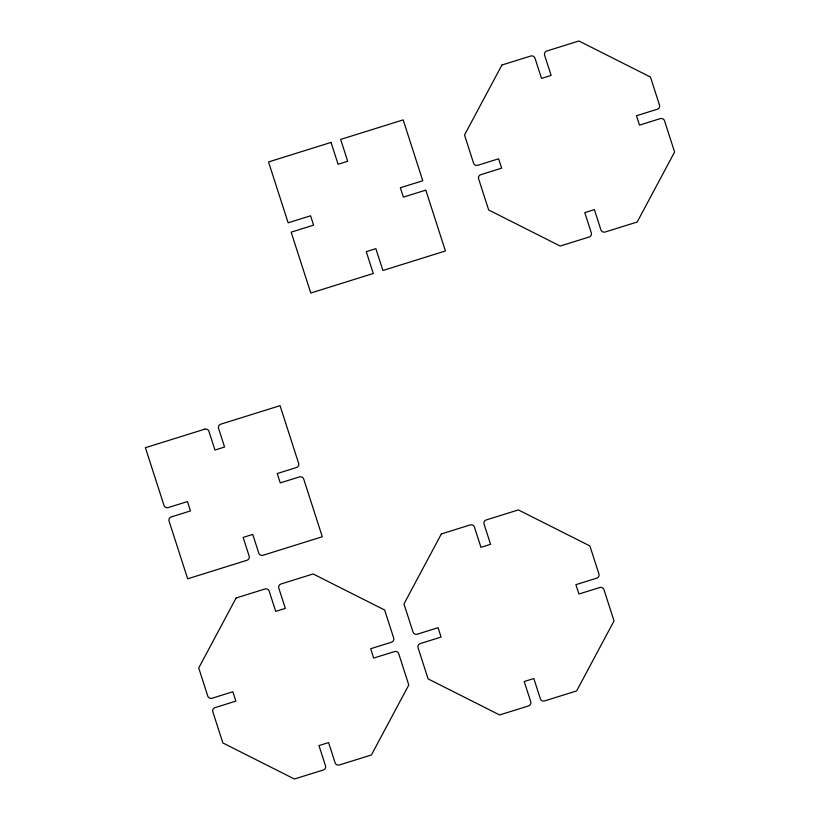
<?xml version="1.0" encoding="UTF-8"?>
<svg xmlns="http://www.w3.org/2000/svg" width="820" height="820" viewBox="0 0 820 820"><rect width="100%" height="100%" fill="white"/><g stroke="black" fill="none" stroke-linecap="round" stroke-linejoin="round"><path stroke-width="1.23" d="M501.912 65.016L464.53 135.013L473.57 163.18A3.362 3.28 -7.1 0 0 477.804 165.291L498.621 158.793L501.645 168.161L480.817 174.66A3.362 3.28 -7.1 0 0 478.613 178.78L488.669 209.992L560.183 246.031L589.119 237.031A3.362 3.28 -7.1 0 0 591.312 232.89L584.773 212.616L594.387 209.612L600.927 229.897A3.362 3.28 -7.1 0 0 605.139 232.009L637.201 222.015L674.593 152.018L664.518 120.735A3.362 3.28 -7.1 0 0 660.305 118.613L639.487 125.111L636.463 115.753L657.291 109.255A3.362 3.28 -7.1 0 0 659.495 105.124L650.455 77.039L578.93 41L546.797 51.014A3.362 3.28 -7.1 0 0 544.603 55.145L551.132 75.409L541.518 78.412L534.978 58.138A3.362 3.28 -7.1 0 0 530.776 56.016L501.912 65.016M236.119 597.985L198.727 667.982L207.788 696.139A3.362 3.28 -7.1 0 0 212.001 698.261L232.829 691.762L235.842 701.131L215.014 707.629A3.362 3.28 -7.1 0 0 212.821 711.75L222.866 742.961L294.39 779L323.316 770A3.362 3.28 -7.1 0 0 325.509 765.859L318.98 745.585L328.594 742.582L335.134 762.856A3.362 3.28 -7.1 0 0 339.337 764.978L371.398 754.984L408.79 684.987L398.725 653.704A3.362 3.28 -7.1 0 0 394.512 651.582L373.684 658.081L370.671 648.722L391.499 642.224A3.362 3.28 -7.1 0 0 393.692 638.093L384.652 610.008L313.127 573.969L281.004 583.983A3.362 3.28 -7.1 0 0 278.8 588.114L285.339 608.378L275.715 611.382L269.185 591.107A3.362 3.28 -7.1 0 0 264.973 588.986L236.119 597.985M441.355 533.933L403.973 603.93L413.034 632.087A3.362 3.28 -7.1 0 0 417.247 634.208L438.064 627.71L441.088 637.068L420.26 643.577A3.362 3.28 -7.1 0 0 418.056 647.697L428.101 678.909L499.626 714.948L528.562 705.938A3.362 3.28 -7.1 0 0 530.755 701.807L524.216 681.533L533.83 678.529L540.37 698.804A3.362 3.28 -7.1 0 0 544.582 700.926L576.644 690.932L614.026 620.924L603.961 589.652A3.362 3.28 -7.1 0 0 599.748 587.53L578.93 594.028L575.906 584.67L596.734 578.161A3.362 3.28 -7.1 0 0 598.938 574.041L589.898 545.946L518.373 509.917L486.239 519.931A3.362 3.28 -7.1 0 0 484.046 524.052L490.575 544.326L480.961 547.329L474.421 527.055A3.362 3.28 -7.1 0 0 470.219 524.933L441.355 533.933M331.044 142.413L268.529 161.94L288.148 222.794L310.585 215.793L313.599 225.151L291.161 232.162L310.78 293.017L373.295 273.501L366.253 251.658L375.867 248.655L382.909 270.497L445.424 250.981L425.805 190.117L403.368 197.128L400.344 187.76L422.782 180.759L403.173 119.894L340.659 139.41L347.7 161.263L338.086 164.266L331.044 142.413M204.713 429.188L145.406 447.71L164.02 505.448A3.362 3.28 -7.1 0 0 168.233 507.57L187.472 501.563L190.486 510.921L171.257 516.928A3.362 3.28 -7.1 0 0 169.053 521.059L187.667 578.797L246.974 560.275A3.362 3.28 -7.1 0 0 249.167 556.155L243.13 537.428L252.755 534.425L258.782 553.151A3.362 3.28 -7.1 0 0 262.994 555.273L322.301 536.751L303.697 479.013A3.362 3.28 -7.1 0 0 299.484 476.891L280.245 482.898L277.232 473.54L296.461 467.533A3.362 3.28 -7.1 0 0 298.664 463.413L280.05 405.674L220.744 424.186A3.362 3.28 -7.1 0 0 218.55 428.306L224.577 447.033L214.963 450.036L208.926 431.31A3.362 3.28 -7.1 0 0 204.713 429.188"/></g></svg>
